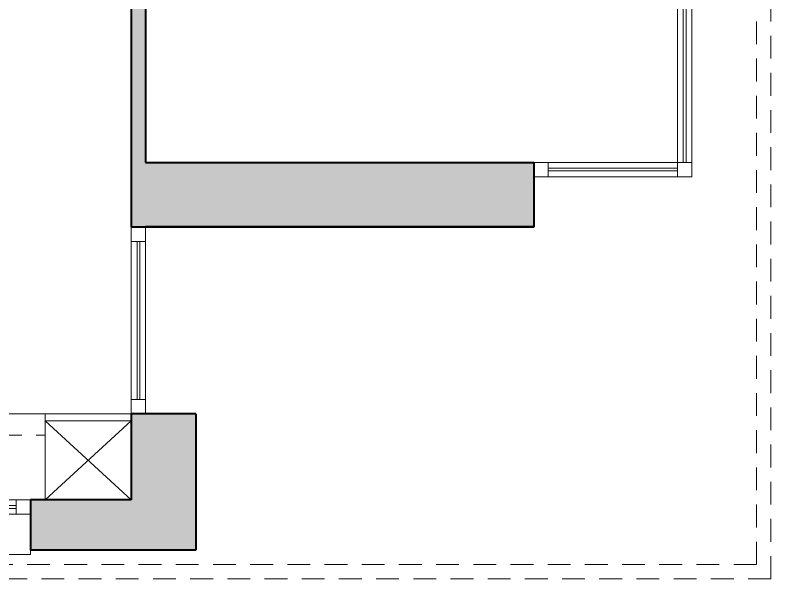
# Model space of a CAD drawing. Header units: millimetres. Extents: x 898 to 1196, y 229 to 443.
# Drawn here: x 1111.21 to 1116.46, y 395.85 to 399.77 of the extents above; entities that cross this region are included whole.
import ezdxf

# ---------------------------------------------------------------- set-up
doc = ezdxf.new("R2010")
doc.units = ezdxf.units.MM
doc.linetypes.add('HIDDEN2', pattern=[4.7625, 3.175, -1.5875])
for name, color, linetype, lineweight in [('p allége', 1, 'Continuous', 20), ('p caché', 3, 'HIDDEN2', 20), ('p hachure', 253, 'Continuous', 15), ('p menuiserie', 5, 'Continuous', 20), ('p mur', 7, 'Continuous', 40), ('p symbole', 6, 'Continuous', 20)]:
    doc.layers.add(name, color=color, linetype=linetype, lineweight=lineweight)

# ---------------------------------------------------------------- blocks, each defined once
blk = doc.blocks.new('*U39')
at = {"layer": 'p menuiserie'}
for p, q in [((2.45, 0), (0, 0)), ((0.1, 0), (0.1, -0.1)), ((2.35, -0.04), (0.1, -0.04)), ((2.35, 0), (2.35, -0.1)), ((2.45, -0.1), (0, -0.1)), ((2.35, -0.06), (0.1, -0.06))]:
    blk.add_line(p, q, dxfattribs=at)
blk = doc.blocks.new('*U40')
at = {"layer": 'p menuiserie'}
for p, q in [((1.3, 0), (0, 0)), ((0.1, 0), (0.1, -0.1)), ((1.2, -0.04), (0.1, -0.04)), ((1.2, 0), (1.2, -0.1)), ((1.3, -0.1), (0, -0.1)), ((1.2, -0.06), (0.1, -0.06))]:
    blk.add_line(p, q, dxfattribs=at)
blk = doc.blocks.new('*U15')
at = {"layer": 'p menuiserie'}
for p, q in [((2.6, 0), (0, 0)), ((0.1, 0), (0.1, -0.1)), ((2.5, -0.04), (0.1, -0.04)), ((2.5, 0), (2.5, -0.1)), ((2.6, -0.1), (0, -0.1)), ((2.5, -0.06), (0.1, -0.06))]:
    blk.add_line(p, q, dxfattribs=at)
blk = doc.blocks.new('*U16')
at = {"layer": 'p menuiserie'}
for p, q in [((1.1, 0), (0, 0)), ((0.1, 0), (0.1, -0.1)), ((1, -0.04), (0.1, -0.04)), ((1, 0), (1, -0.1)), ((1.1, -0.1), (0, -0.1)), ((1, -0.06), (0.1, -0.06))]:
    blk.add_line(p, q, dxfattribs=at)

msp = doc.modelspace()

# ---------------------------------------------------------------- hatches: boundary and pattern name
at = {"layer": 'p hachure', "transparency": 33554559}
h = msp.add_hatch(color=256, dxfattribs=at)
h.dxf.hatch_style = 1
h.paths.add_polyline_path([(1112.4385, 403.2491), (1112.4385, 403.1991), (1113.3385, 403.1991), (1113.3385, 403.0491), (1112.1135, 403.0491), (1112.1135, 398.7491), (1114.8135, 398.7491), (1114.8135, 398.2991), (1112.0135, 398.2991), (1112.0135, 401.7991), (1111.9135, 401.7991), (1111.9135, 401.8991), (1112.0135, 401.8991), (1112.0135, 403.4991), (1113.3385, 403.4991), (1113.3385, 403.2491)])
h = msp.add_hatch(color=256, dxfattribs=at)
h.dxf.hatch_style = 1
h.paths.add_polyline_path([(1112.4635, 396.9991), (1112.4635, 396.0491), (1111.3135, 396.0491), (1111.3135, 396.3991), (1112.0135, 396.3991), (1112.0135, 396.9991)])

# ---------------------------------------------------------------- linework, layer by layer
at = {"layer": 'p allége'}
for p, q in [((1108.7635, 396.9991), (1111.4135, 396.9991)), ((1111.3135, 396.0491), (1111.3135, 396.0191)), ((1111.3135, 396.0191), (1108.8635, 396.0191))]:
    msp.add_line(p, q, dxfattribs=at)
at = {"layer": 'p caché', "ltscale": 0.05}
for p, q in [((1116.3635, 395.9491), (1116.3635, 401.3491)), ((1116.4635, 395.8491), (1116.4635, 401.2491)), ((1108.7635, 396.8491), (1111.4135, 396.8491)), ((1116.3635, 395.9491), (1107.2635, 395.9491)), ((1116.4635, 395.8491), (1107.0635, 395.8491))]:
    msp.add_line(p, q, dxfattribs=at)
at = {"layer": 'p menuiserie'}
for p, q in [((1111.4135, 396.9991), (1111.4135, 396.3991)), ((1111.4135, 396.9991), (1112.0135, 396.9991)), ((1111.4135, 396.9491), (1112.0135, 396.9491))]:
    msp.add_line(p, q, dxfattribs=at)
at = {"layer": 'p mur'}
for p, q in [((1112.1135, 403.0491), (1112.1135, 398.7491)), ((1112.0135, 401.7991), (1112.0135, 398.2991)), ((1112.1135, 398.7491), (1114.8135, 398.7491)), ((1114.8135, 398.7491), (1114.8135, 398.2991)), ((1112.0135, 398.2991), (1114.8135, 398.2991)), ((1112.4635, 396.9991), (1112.0135, 396.9991)), ((1112.0135, 396.9991), (1112.0135, 396.3991)), ((1112.4635, 396.9991), (1112.4635, 396.0491)), ((1112.0135, 396.3991), (1111.3135, 396.3991)), ((1111.3135, 396.3991), (1111.3135, 396.0491)), ((1112.4635, 396.0491), (1111.3135, 396.0491))]:
    msp.add_line(p, q, dxfattribs=at)
msp.add_lwpolyline([(1114.8135, 398.6491), (1114.8135, 398.2991), (1112.1135, 398.2991)], dxfattribs=at)
at = {"layer": 'p symbole'}
for p, q in [((1111.4135, 396.9491), (1112.0135, 396.3991)), ((1112.0135, 396.9491), (1111.4135, 396.3991))]:
    msp.add_line(p, q, dxfattribs=at)

# ---------------------------------------------------------------- block references
at = {"layer": 'p menuiserie'}
for name, p, rotation in [('*U15', (1115.9135, 401.2491), 269.9999999999999), ('*U40', (1112.1135, 398.2991), 269.9999999999999), ('*U39', (1111.3135, 396.2991), 179.9999999999999)]:
    msp.add_blockref(name, p, dxfattribs=dict(at, rotation=rotation))
msp.add_blockref('*U16', (1114.8135, 398.7491), dxfattribs=at)

doc.saveas('drawing.dxf')
